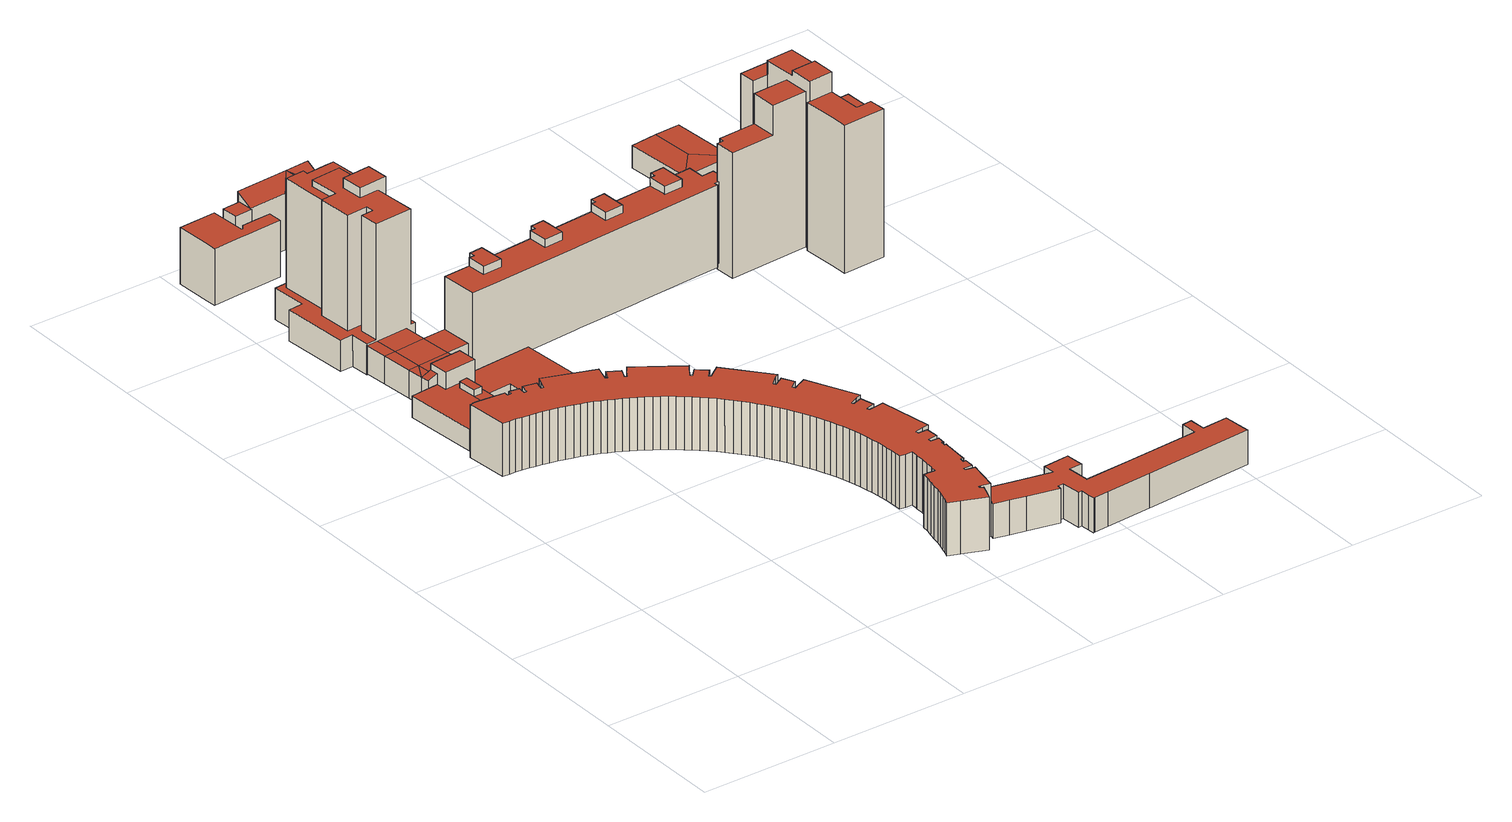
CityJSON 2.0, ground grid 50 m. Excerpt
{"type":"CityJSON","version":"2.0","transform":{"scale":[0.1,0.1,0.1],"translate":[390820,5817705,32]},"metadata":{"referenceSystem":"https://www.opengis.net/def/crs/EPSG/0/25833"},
"CityObjects":{
"building1":{"type":"Building","attributes":{"function":"1169","roofType":"1130","measuredHeight":11.69},"address":[{"locality":"Berlin","thoroughfareNumber":"3","thoroughfareName":"Friedrichstr."}],"geometry":[{"type":"MultiSurface","lod":"2","boundaries":[[[0,1,2,3]],[[4,5,6,7]],[[8,2,1,9]],[[10,7,0,11]],[[12,8,9,13]],[[11,0,3,14]],[[6,15,9,1]],[[7,6,1,0]],[[16,17,18,19]],[[20,21,22,17]],[[17,22,23,18]],[[21,24,25,22]],[[22,25,26,23]],[[18,23,27,28]],[[27,23,29]],[[29,23,26]],[[30,31,32,29]],[[26,25,3,2]],[[19,18,6,5]],[[30,29,8,12]],[[28,27,9,15]],[[21,20,10,11]],[[24,21,11,14]],[[25,24,14,3]],[[31,30,12,13]],[[18,28,15,6]],[[16,19,5,4]],[[29,26,2,8]],[[32,27,29]],[[32,31,13,9]],[[20,17,7,10]],[[17,16,4,7]]],"semantics":{"surfaces":[{"type":"GroundSurface"},{"type":"RoofSurface"},{"type":"WallSurface"}],"values":[0,0,0,0,0,0,0,0,1,1,1,1,1,1,1,1,1,2,2,2,2,2,2,2,2,2,2,2,2,2,2,2]}}]},
"building2":{"type":"Building","attributes":{"function":"1165","roofType":"1000","measuredHeight":13.89},"address":[{"locality":"Berlin","thoroughfareNumber":"2","thoroughfareName":"Friedrichstr."},{"locality":"Berlin","thoroughfareNumber":"1","thoroughfareName":"Friedrichstr."}],"geometry":[{"type":"MultiSurface","lod":"2","boundaries":[[[33,34,35,36,37,38,39,40,41,42,43,44,45,46,47,48,49,50,51,52,53,54,55,56,57,58,59]],[[60,61,62,53,52,51,50,49,48,63,45,44,43,42,41,40,39,38,37,64,65,66,67,68,69,70]],[[71,72,73,74]],[[75,76,77,78,79,80,81,82]],[[83,84,85,86]],[[78,87,76,75,88,89,90,91,92,93,94,95,96,97,79]],[[98,99,100,101]],[[102,103,104,105,106,107,108,109,110,111,112,113,114,115,116]],[[66,95,94,117,67]],[[87,74,73,76]],[[34,84,83,104,35]],[[56,55,109,108]],[[104,83,86,105]],[[58,106,105,59]],[[45,63,114,113,82,81,80,103,102,46]],[[79,97,118,64,37,36,35,104,103,80]],[[33,85,84,34]],[[64,118,97,96,65]],[[56,108,107,57]],[[67,117,94,93,119,68]],[[57,107,106,58]],[[111,120,101,100,121,112]],[[61,60,90,89,99,98,122,123]],[[48,115,114,63]],[[46,102,116,47]],[[77,72,71,78]],[[70,124,91,90,60]],[[59,105,86,85,33]],[[98,101,120,111,110,109,55,54,53,62,61,123,122]],[[47,116,115,48]],[[65,96,95,66]],[[78,71,74,87]],[[112,121,100,99,89,88,75,82,113]],[[76,73,72,77]],[[69,68,119,93,92,91,124,70]]],"semantics":{"surfaces":[{"type":"GroundSurface"},{"type":"RoofSurface"},{"type":"WallSurface"}],"values":[0,0,1,1,1,1,1,1,2,2,2,2,2,2,2,2,2,2,2,2,2,2,2,2,2,2,2,2,2,2,2,2,2,2,2]}}]},
"building3":{"type":"Building","attributes":{"function":"1231","roofType":"1000","measuredHeight":18.79},"address":[{"locality":"Berlin","thoroughfareNumber":"11","thoroughfareName":"Mehringplatz"},{"locality":"Berlin","thoroughfareNumber":"10","thoroughfareName":"Mehringplatz"},{"locality":"Berlin","thoroughfareNumber":"9","thoroughfareName":"Mehringplatz"},{"locality":"Berlin","thoroughfareNumber":"8","thoroughfareName":"Mehringplatz"},{"locality":"Berlin","thoroughfareNumber":"7","thoroughfareName":"Mehringplatz"},{"locality":"Berlin","thoroughfareNumber":"6","thoroughfareName":"Mehringplatz"},{"locality":"Berlin","thoroughfareNumber":"7","thoroughfareName":"Brandesstr."}],"geometry":[{"type":"MultiSurface","lod":"2","boundaries":[[[125,126,127,128,129,130,131,132,133,134,135,136,137,138,139,140,141,142,143,144,145,146,147,148,149,150,151,152,153,154,155,156,157,158,159,160,161,162,163,164,165,166,167,168,169,170,171,172,173,174,175,176,177,178,179,180,181,182,183,184,185,186,187,188,189,190,191,192,193,194,195,196,197,198,199,200,201,202,203,204,205,206,207,208,209,210,211,212,213,214,215,216,217,218,219,220,221,222,223,224,225,226,227,228,229,230,231,232,233,234,235,236,237,238,239,240,241,242,243,244,245,246,247,248,249,250,251,252,253,254,255,256,257,258,259,260,261,262,263,264,265,266,267,268,269,270,271,272,273,274,275,276,277,278,279,280,281,282,283,284,285,286,287,288,289,290,291,292,293,294,295,296,297,298,299]],[[300,278,277,301]],[[302,262,261,303]],[[304,127,126,305]],[[306,178,177,307]],[[308,174,173,309]],[[310,289,288,311]],[[312,192,191,313]],[[314,194,193,315]],[[316,165,164,317]],[[318,212,211,319]],[[320,268,267,321]],[[322,145,144,323]],[[324,247,246,325]],[[326,295,294,327]],[[328,252,251,329]],[[330,131,130,331]],[[332,158,157,333]],[[334,125,299,335]],[[336,143,142,337]],[[338,189,188,339]],[[340,147,146,341]],[[342,280,279,343]],[[344,187,186,345]],[[346,185,184,347]],[[348,140,139,349]],[[350,256,255,351]],[[352,156,155,353]],[[354,129,128,355]],[[356,237,236,357]],[[358,166,165,316]],[[359,249,248,360]],[[361,276,275,362]],[[339,188,187,344]],[[335,299,298,363]],[[364,291,290,365]],[[366,244,243,367]],[[368,259,258,369]],[[370,136,135,371]],[[305,126,125,334]],[[311,288,287,372]],[[373,134,133,374]],[[375,263,262,302]],[[371,135,134,373]],[[347,184,183,376]],[[377,285,284,378]],[[379,218,217,380]],[[372,287,286,381]],[[309,173,172,382]],[[303,261,260,383]],[[384,151,150,385]],[[386,175,174,308]],[[387,182,181,388]],[[389,197,196,390]],[[391,176,175,386]],[[392,203,202,393]],[[394,283,282,395]],[[381,286,285,377]],[[380,217,216,396]],[[325,246,245,397]],[[398,201,200,399]],[[400,213,212,318]],[[401,220,219,402]],[[313,191,190,403]],[[390,196,195,404]],[[393,202,201,398]],[[405,225,224,406]],[[307,177,176,391]],[[317,164,163,407]],[[355,128,127,304]],[[408,242,241,409]],[[343,279,278,300]],[[410,266,265,411]],[[412,210,209,413]],[[414,274,273,415]],[[416,205,204,417]],[[301,277,276,361]],[[418,264,263,375]],[[419,141,140,348]],[[360,248,247,324]],[[385,150,149,420]],[[421,221,220,401]],[[362,275,274,414]],[[422,240,239,423]],[[424,250,249,359]],[[363,298,297,425]],[[319,211,210,412]],[[426,180,179,427]],[[382,172,171,428]],[[429,148,147,340]],[[430,169,168,431]],[[432,270,269,433]],[[434,272,271,435]],[[407,163,162,436]],[[437,223,222,438]],[[411,265,264,418]],[[436,162,161,439]],[[438,222,221,421]],[[440,160,159,441]],[[417,204,203,392]],[[345,186,185,346]],[[365,290,289,310]],[[442,208,207,443]],[[331,130,129,354]],[[444,231,230,445]],[[446,296,295,326]],[[397,245,244,366]],[[447,238,237,356]],[[448,292,291,364]],[[413,209,208,442]],[[439,161,160,440]],[[415,273,272,434]],[[425,297,296,446]],[[449,227,226,450]],[[441,159,158,332]],[[378,284,283,394]],[[450,226,225,405]],[[396,216,215,451]],[[357,236,235,452]],[[399,200,199,453]],[[388,181,180,426]],[[367,243,242,408]],[[431,168,167,454]],[[323,144,143,336]],[[454,167,166,358]],[[433,269,268,320]],[[428,171,170,455]],[[383,260,259,368]],[[337,142,141,419]],[[327,294,293,456]],[[333,157,156,352]],[[457,154,153,458]],[[402,219,218,379]],[[459,232,231,444]],[[420,149,148,429]],[[369,258,257,460]],[[460,257,256,350]],[[435,271,270,432]],[[461,138,137,462]],[[404,195,194,314]],[[349,139,138,461]],[[463,233,232,459]],[[427,179,178,306]],[[409,241,240,422]],[[464,229,228,465]],[[466,253,252,328]],[[376,183,182,387]],[[451,215,214,467]],[[374,133,132,468]],[[469,206,205,416]],[[329,251,250,424]],[[467,214,213,400]],[[456,293,292,448]],[[445,230,229,464]],[[315,193,192,312]],[[353,155,154,457]],[[470,198,197,389]],[[341,146,145,322]],[[452,235,234,471]],[[453,199,198,470]],[[395,282,281,472]],[[471,234,233,463]],[[423,239,238,447]],[[406,224,223,437]],[[462,137,136,370]],[[465,228,227,449]],[[458,153,152,473]],[[473,152,151,384]],[[403,190,189,338]],[[468,132,131,330]],[[321,267,266,410]],[[455,170,169,430]],[[472,281,280,342]],[[443,207,206,469]],[[474,254,253,466]],[[351,255,254,474]],[[425,446,326,327,456,448,364,365,310,311,372,381,377,378,394,395,472,342,343,300,301,361,362,414,415,434,435,432,433,320,321,410,411,418,375,302,303,383,368,369,460,350,351,474,466,328,329,424,359,360,324,325,397,366,367,408,409,422,423,447,356,357,452,471,463,459,444,445,464,465,449,450,405,406,437,438,421,401,402,379,380,396,451,467,400,318,319,412,413,442,443,469,416,417,392,393,398,399,453,470,389,390,404,314,315,312,313,403,338,339,344,345,346,347,376,387,388,426,427,306,307,391,386,308,309,382,428,455,430,431,454,358,316,317,407,436,439,440,441,332,333,352,353,457,458,473,384,385,420,429,340,341,322,323,336,337,419,348,349,461,462,370,371,373,374,468,330,331,354,355,304,305,334,335,363]]],"semantics":{"surfaces":[{"type":"GroundSurface"},{"type":"WallSurface"},{"type":"RoofSurface"}],"values":[0,1,1,1,1,1,1,1,1,1,1,1,1,1,1,1,1,1,1,1,1,1,1,1,1,1,1,1,1,1,1,1,1,1,1,1,1,1,1,1,1,1,1,1,1,1,1,1,1,1,1,1,1,1,1,1,1,1,1,1,1,1,1,1,1,1,1,1,1,1,1,1,1,1,1,1,1,1,1,1,1,1,1,1,1,1,1,1,1,1,1,1,1,1,1,1,1,1,1,1,1,1,1,1,1,1,1,1,1,1,1,1,1,1,1,1,1,1,1,1,1,1,1,1,1,1,1,1,1,1,1,1,1,1,1,1,1,1,1,1,1,1,1,1,1,1,1,1,1,1,1,1,1,1,1,1,1,1,1,1,1,1,1,1,1,1,1,1,1,1,1,1,1,1,1,1,2]}}]},
"building4":{"type":"Building","attributes":{"function":"2121","roofType":"1000","measuredHeight":56.46},"address":[{"locality":"Berlin","thoroughfareNumber":"4","thoroughfareName":"Friedrichstr."}],"geometry":[{"type":"MultiSurface","lod":"2","boundaries":[[[475,476,477,478,479,480,481,482,483,484,485,486,487,488,489,490,491]],[[492,493,494,495,496,497,498,499,500,501,502,503,504,505,506,507,508,509]],[[510,511,512,513,514]],[[515,516,517,518,519,520,521,522,523,524,525,526,527,528,529,530,531,532,533,534,535,536,537,538,539]],[[540,541,542,543]],[[544,545,546,547,548,549,550,551,552,553,554,555,556]],[[553,552,551,550,526,525]],[[486,485,484,483,537,536,535,534,533]],[[491,490,511,510]],[[477,517,516,478]],[[516,515,479,478]],[[483,482,481,480,539,538,537]],[[543,542,492,509,512,511,490,489,557,558]],[[476,518,517,477]],[[524,559,500,499,554,553,525]],[[476,475,491,510,514,506,505,519,518]],[[519,505,504,520]],[[526,550,549,527]],[[479,515,539,480]],[[544,495,494,541,540,560,545]],[[493,492,542,541,494]],[[556,496,495,544]],[[489,488,531,530,529,546,545,560,540,543,558,557]],[[506,514,513,512,509,508,507]],[[527,549,548,528]],[[520,504,503,521]],[[521,503,502,561,522]],[[533,532,487,486]],[[499,498,497,555,554]],[[555,497,496,556]],[[522,561,502,501,523]],[[487,532,531,488]],[[529,528,548,547,546]],[[523,501,500,559,524]]],"semantics":{"surfaces":[{"type":"GroundSurface"},{"type":"RoofSurface"},{"type":"WallSurface"}],"values":[0,1,1,1,1,1,2,2,2,2,2,2,2,2,2,2,2,2,2,2,2,2,2,2,2,2,2,2,2,2,2,2,2,2]}}]},
"building5":{"type":"Building","attributes":{"function":"1231","roofType":"1000","measuredHeight":20.39},"address":[{"locality":"Berlin","thoroughfareNumber":"9","thoroughfareName":"Friedrichstr."}],"geometry":[{"type":"MultiSurface","lod":"2","boundaries":[[[562,563,564,565,566,567,568,569,570,571,572,573,574,575,576,577]],[[578,579,580,581,582,583,584,585,586,587,588,589,590]],[[591,592,593,594]],[[595,596,597,598]],[[569,599,579,578,570]],[[590,589,588,573,572,571]],[[566,600,591,594,601,567]],[[592,591,600,566,565,564,602,581,580,597,596]],[[568,567,601,594,593,595,598]],[[583,582,581,602,564,563,562]],[[568,598,597,580,579,599,569]],[[570,578,590,571]],[[595,593,592,596]],[[574,573,588,587,575]],[[587,586,585,584,583,562,577,576,575]]],"semantics":{"surfaces":[{"type":"GroundSurface"},{"type":"RoofSurface"},{"type":"WallSurface"}],"values":[0,1,1,1,2,2,2,2,2,2,2,2,2,2,2]}}]},
"building6":{"type":"Building","attributes":{"function":"1231","roofType":"1130","measuredHeight":23.76},"address":[{"locality":"Berlin","thoroughfareNumber":"9","thoroughfareName":"Friedrichstr."}],"geometry":[{"type":"MultiSurface","lod":"2","boundaries":[[[603,604,605,606]],[[607,608,609,610]],[[604,603,611,612,613]],[[614,611,603,615]],[[612,611,616,617]],[[618,619,611,614]],[[613,612,620,621,622,623]],[[618,610,609,624,625,619]],[[626,627,615,603,606,628,629]],[[630,631,614,615,627,626]],[[632,608,607,633]],[[634,605,604,613,623,635,636]],[[617,637,621,620,612]],[[638,639,640,641,616,611,619,625,624,609,608,632,642,643]],[[633,607,610,618,614,631,630]],[[637,617,616,641,640,639]],[[629,628,606,605,634,636]],[[637,639,638,643,642,632,633,630,626,629,636,635,623,622,621]]],"semantics":{"surfaces":[{"type":"RoofSurface"},{"type":"WallSurface"},{"type":"GroundSurface"}],"values":[0,0,0,0,0,0,1,1,1,1,1,1,1,1,1,1,1,2]}}]},
"building7":{"type":"Building","attributes":{"function":"1341","roofType":"1000","measuredHeight":32.59},"address":[{"locality":"Berlin","thoroughfareNumber":"108","thoroughfareName":"Lindenstr."},{"locality":"Berlin","thoroughfareNumber":"109","thoroughfareName":"Lindenstr."},{"locality":"Berlin","thoroughfareNumber":"110","thoroughfareName":"Lindenstr."},{"locality":"Berlin","thoroughfareNumber":"111","thoroughfareName":"Lindenstr."},{"locality":"Berlin","thoroughfareNumber":"107","thoroughfareName":"Lindenstr."}],"geometry":[{"type":"MultiSurface","lod":"2","boundaries":[[[644,645,646,647]],[[648,649,650,651]],[[652,653,654,655]],[[656,657,658,659,660,652,655,661]],[[662,663,664,665]],[[666,667,668,669]],[[670,666,669,671,672,673,674,675,676,677,678,679]],[[647,646,680,681]],[[682,683,684,685,686,650,687,688,689]],[[690,691,692,693]],[[684,683,694,695]],[[696,697,698,699,700,701]],[[702,703,704,705,706,707,708,709]],[[710,711,712,713,714,715]],[[716,717,718,719,715,714,713,720,721,722,723,724,725,726,727,728,729,730,731,732,733,734,735]],[[736,660,659,658,657,737,738,739,740,741,742]],[[743,744,745,746,747,748]],[[707,749,750,708]],[[751,752,753,754,755]],[[756,750,749,757]],[[745,758,649,648,759,746]],[[760,761,762,763,764,765,766,767,768,769]],[[701,700,699,770,771]],[[772,773,756,757,774,775]],[[771,770,776,777]],[[778,779,752,751]],[[761,760,780,781]],[[782,783,784,785,786]],[[673,672,783,782]],[[739,738,663,662]],[[787,788,789,656,661]],[[790,791,792,702,709]],[[793,794,689,688,687]],[[795,796,797,798,799]],[[800,706,705,704,703,801,802,803,804,779,778]],[[805,806,807,794,793]],[[808,695,694,809,810]],[[811,812,813,786,785,784,665,664,789,788,787]],[[803,802,691,690]],[[729,728,727,814,764,763,762]],[[651,650,686,698,697]],[[812,815,816,817,818,813]],[[668,667,766,765]],[[777,776,819,820]],[[821,822,679,678,677]],[[769,768,767,822,821]],[[823,824,825,826,781,780,827,828,829]],[[816,654,653,817]],[[742,741,796,795]],[[823,829,676,675]],[[681,680,712,711,710]],[[830,772,775,799,798,797,693,692,792,791,790]],[[820,819,645,644]],[[831,743,748,755,754,753,810,809,807,806,805]],[[720,713,712,680,646,645,819,776,770,699,698,686,685,684,695,808,810,753,752,779,804,803,690,693,797,796,741,740,739,662,665,784,783,672,671,669,668,765,764,814,727,726,725,724,723,722,721]],[[654,816,815,812,811,787,661,655]],[[676,829,828,827,780,760,769,821,677]],[[650,649,758,745,744,743,831,805,793,687]],[[794,807,809,694,683,682,689]],[[750,756,773,772,830,790,709,708]],[[667,666,670,679,822,767,766]],[[702,792,692,691,802,801,703]],[[656,789,664,663,738,737,657]],[[775,774,757,749,707,706,800,778,751,755,748,747,746,759,648,651,697,696,701,771,777,820,644,647,681,710,715,719,718,717,716,735,734,733,732,731,730,729,762,761,781,826,825,824,823,675,674,673,782,786,813,818,817,653,652,660,736,742,795,799]]],"semantics":{"surfaces":[{"type":"WallSurface"},{"type":"RoofSurface"},{"type":"GroundSurface"}],"values":[0,0,0,0,0,0,0,0,0,0,0,0,0,0,0,0,0,0,0,0,0,0,0,0,0,0,0,0,0,0,0,0,0,0,0,0,0,0,0,0,0,0,0,0,0,0,0,0,0,0,0,0,0,0,1,1,1,1,1,1,1,1,1,2]}}]},
"building8":{"type":"Building","attributes":{"function":"1372","roofType":"1000","measuredHeight":14.03},"address":[{"locality":"Berlin","thoroughfareNumber":"5","thoroughfareName":"Mehringplatz"}],"geometry":[{"type":"MultiSurface","lod":"2","boundaries":[[[832,833,834,835]],[[836,837,838,839]],[[840,841,842,843]],[[844,845,846,847]],[[848,849,850,851]],[[843,842,852,853]],[[854,855,856,857]],[[858,859,860,861]],[[862,863,864,865]],[[847,846,866,867]],[[867,866,863,862]],[[868,869,870,871]],[[872,873,874,875]],[[871,870,833,832]],[[853,852,876,877]],[[861,860,878,879]],[[877,876,859,858]],[[880,881,882,883]],[[884,885,886,887]],[[887,886,845,844]],[[839,838,849,848]],[[835,834,885,884]],[[888,889,890,891]],[[875,874,892,893]],[[891,890,837,836]],[[893,892,881,880]],[[865,864,841,840]],[[883,882,894,895]],[[895,894,889,888]],[[879,878,855,854]],[[851,850,869,868]],[[857,856,873,872]],[[880,883,895,888,891,836,839,848,851,868,871,832,835,884,887,844,847,867,862,865,840,843,853,877,858,861,879,854,857,872,875,893]],[[873,856,855,878,860,859,876,852,842,841,864,863,866,846,845,886,885,834,833,870,869,850,849,838,837,890,889,894,882,881,892,874]]],"semantics":{"surfaces":[{"type":"WallSurface"},{"type":"RoofSurface"},{"type":"GroundSurface"}],"values":[0,0,0,0,0,0,0,0,0,0,0,0,0,0,0,0,0,0,0,0,0,0,0,0,0,0,0,0,0,0,0,0,1,2]}}]},
"building9":{"type":"Building","attributes":{"function":"1341","roofType":"1000","measuredHeight":60.73},"address":[{"locality":"Berlin","thoroughfareNumber":"112","thoroughfareName":"Lindenstr."}],"geometry":[{"type":"MultiSurface","lod":"2","boundaries":[[[896,897,898,899,900]],[[901,902,903,904,905,906,907,908]],[[909,910,911,912,913]],[[914,915,916,917,918,919]],[[920,921,922,923,924,925,926,927,928]],[[929,930,931,932]],[[933,934,935,936]],[[937,938,939,900,899,898,940,941,942,943,944,910,929,932,928,927]],[[945,915,914,946]],[[947,926,925,948]],[[949,913,912,919,918,917]],[[950,917,916,951]],[[952,953,921,920,954]],[[934,955,956,957,958,959,906,905,935]],[[960,907,906,959]],[[931,930,909,913,949,917,950,957,956,955,934,933,961,962,963,964,954,920,965,966]],[[923,922,921,953,952,967,968]],[[938,937,927,926,947]],[[909,930,929,910]],[[963,962,961,933,936,902,901,969,970,964]],[[971,908,907,960]],[[972,946,914,919,912,911,973,974]],[[975,896,900,939]],[[940,898,897,976]],[[910,944,943,942,941,974,973,911]],[[936,935,905,904,903,902]],[[951,916,915,945]],[[976,897,896,975]],[[969,901,908,971]],[[968,948,925,924,923]],[[931,966,965,920,928,932]],[[970,969,971,960,959,958,957,950,951,945,946,972,974,941,940,976,975,939,938,947,948,968,967,952,954,964]]],"semantics":{"surfaces":[{"type":"RoofSurface"},{"type":"WallSurface"},{"type":"GroundSurface"}],"values":[0,0,0,0,0,0,0,1,1,1,1,1,1,1,1,1,1,1,1,1,1,1,1,1,1,1,1,1,1,1,1,2]}}]},
"building10":{"type":"Building","attributes":{"function":"2522","measuredHeight":8.45},"address":[{"locality":"Berlin","thoroughfareNumber":"1","thoroughfareName":"Franz-Klühs-Str."}],"geometry":[{"type":"MultiSurface","lod":"2","boundaries":[[[977,978,979,980]],[[978,981,979]],[[982,981,978,977]],[[982,977,980,983,984]],[[979,981,985,986]],[[981,982,984,985]],[[980,979,986,983]],[[984,983,986,985]]],"semantics":{"surfaces":[{"type":"RoofSurface"},{"type":"WallSurface"},{"type":"GroundSurface"}],"values":[0,0,0,1,1,1,1,2]}}]}
},
"vertices":[
[193,2038,28],[202,1926,28],[160,1923,28],[151,2034,28],[395,2053,28],[403,1940,28],[319,1934,28],[311,2047,28],[165,1863,28],[207,1866,28],[304,2131,28],[186,2122,28],[167,1832,28],[209,1835,28],[144,2119,28],[324,1874,28],[395,2053,130],[311,2047,130],[319,1934,130],[403,1940,130],[304,2131,130],[186,2122,130],[193,2038,130],[202,1926,130],[144,2119,130],[151,2034,130],[160,1923,130],[207,1866,130],[324,1874,130],[165,1863,130],[167,1832,130],[209,1835,144],[207,1866,144],
[434,1566,26],[326,1557,26],[325,1572,26],[312,1571,26],[264,1567,26],[258,1649,26],[253,1707,26],[261,1707,26],[259,1737,26],[256,1777,26],[277,1779,26],[283,1709,26],[301,1710,26],[305,1653,26],[430,1663,26],[423,1750,26],[418,1812,26],[327,1804,26],[293,1802,26],[290,1840,26],[288,1872,26],[413,1882,26],[602,1897,26],[627,1581,26],[438,1566,26],[437,1581,26],[433,1581,26],[204,1833,26],[202,1865,26],[249,1868,26],[298,1740,26],[253,1566,26],[249,1517,26],[129,1526,26],[132,1557,26],[122,1556,26],[121,1577,26],[101,1825,26],[253,1707,128],[283,1709,128],[277,1779,128],[247,1776,128],[276,1800,104],[277,1779,104],[283,1709,104],[253,1707,104],[264,1567,104],[312,1571,104],[301,1710,104],[293,1802,104],[325,1572,78],[326,1557,78],[434,1566,78],[433,1581,78],[247,1776,104],[246,1798,104],[207,1795,104],[204,1833,104],[101,1825,104],[121,1577,104],[122,1556,104],[132,1557,104],[129,1526,104],[249,1517,104],[253,1566,104],[202,1865,165],[207,1795,165],[327,1804,165],[321,1874,165],[305,1653,68],[312,1571,68],[325,1572,68],[433,1581,68],[437,1581,68],[438,1566,68],[627,1581,68],[602,1897,68],[413,1882,68],[321,1874,68],[327,1804,68],[293,1802,68],[298,1740,68],[423,1750,68],[430,1663,68],[132,1557,68],[253,1566,68],[122,1556,68],[321,1874,104],[327,1804,104],[202,1865,104],[202,1865,68],[101,1825,68],
[114,1526,25],[114,1529,25],[129,1528,25],[182,1523,25],[230,1519,25],[230,1504,25],[245,1504,25],[245,1518,25],[249,1518,25],[282,1512,25],[280,1485,25],[290,1485,25],[297,1518,25],[345,1508,25],[338,1476,25],[347,1473,25],[359,1502,25],[368,1526,25],[550,1460,25],[542,1434,25],[533,1405,25],[540,1402,25],[557,1435,25],[601,1410,25],[586,1377,25],[595,1373,25],[612,1400,25],[627,1420,25],[787,1309,25],[772,1290,25],[754,1263,25],[761,1257,25],[786,1283,25],[821,1250,25],[798,1224,25],[805,1219,25],[829,1237,25],[850,1251,25],[975,1104,25],[956,1090,25],[931,1068,25],[936,1059,25],[970,1079,25],[994,1037,25],[966,1017,25],[972,1007,25],[998,1020,25],[1022,1031,25],[1107,853,25],[1084,842,25],[1056,829,25],[1059,822,25],[1094,833,25],[1107,783,25],[1075,773,25],[1077,765,25],[1107,768,25],[1134,772,25],[1168,581,25],[1141,577,25],[1114,570,25],[1114,561,25],[1148,560,25],[1151,514,25],[1116,510,25],[1117,500,25],[1147,498,25],[1144,470,25],[1138,471,25],[1137,455,25],[1143,455,25],[1143,449,25],[1142,443,25],[1142,435,25],[1138,386,25],[1137,373,25],[1136,363,25],[1136,357,25],[1136,355,25],[1125,356,25],[1123,340,25],[1134,340,25],[1132,309,25],[1131,304,25],[1100,306,25],[1099,297,25],[1133,290,25],[1127,259,25],[1124,243,25],[1112,182,25],[1078,190,25],[1072,191,25],[1070,183,25],[1082,178,25],[1067,137,25],[1061,120,25],[974,152,25],[933,168,25],[940,187,25],[946,207,25],[952,227,25],[959,251,25],[964,275,25],[969,300,25],[974,324,25],[977,349,25],[996,350,25],[1021,348,25],[1022,363,25],[1023,371,25],[1026,398,25],[1028,424,25],[1029,451,25],[1030,457,25],[1030,479,25],[1005,480,25],[985,482,25],[985,503,25],[984,525,25],[983,547,25],[981,568,25],[979,590,25],[975,613,25],[971,637,25],[967,661,25],[962,684,25],[956,707,25],[950,730,25],[943,753,25],[935,775,25],[927,797,25],[917,822,25],[907,846,25],[896,870,25],[884,894,25],[871,917,25],[859,938,25],[846,959,25],[833,979,25],[819,999,25],[805,1019,25],[789,1039,25],[772,1060,25],[754,1079,25],[736,1099,25],[718,1117,25],[699,1136,25],[681,1152,25],[662,1168,25],[643,1183,25],[623,1198,25],[604,1212,25],[583,1226,25],[563,1239,25],[543,1251,25],[523,1263,25],[502,1274,25],[481,1284,25],[460,1294,25],[440,1303,25],[420,1311,25],[400,1319,25],[379,1326,25],[358,1333,25],[333,1340,25],[307,1347,25],[281,1353,25],[257,1358,25],[234,1362,25],[210,1365,25],[186,1368,25],[163,1371,25],[139,1372,25],[115,1373,25],[103,1527,25],[563,1239,216],[583,1226,216],[846,959,216],[859,938,216],[129,1528,216],[114,1529,216],[1107,783,216],[1094,833,216],[1084,842,216],[1107,853,216],[333,1340,216],[358,1333,216],[1144,470,216],[1147,498,216],[1137,455,216],[1138,471,216],[931,1068,216],[956,1090,216],[1127,259,216],[1133,290,216],[754,1080,216],[772,1060,216],[533,1405,216],[542,1434,216],[975,613,216],[979,590,216],[186,1368,216],[210,1365,216],[950,730,216],[956,707,216],[245,1504,216],[230,1504,216],[821,1250,216],[786,1283,216],[114,1526,216],[103,1527,216],[550,1460,216],[368,1526,216],[1116,510,216],[1151,514,216],[557,1435,216],[540,1402,216],[523,1263,216],[543,1251,216],[1148,560,216],[1114,561,216],[1114,570,216],[1141,577,216],[347,1473,216],[338,1476,216],[917,822,216],[927,797,216],[761,1257,216],[754,1263,216],[230,1519,216],[182,1523,216],[1029,451,216],[1028,424,216],[936,1059,216],[967,661,216],[971,637,216],[604,1212,216],[623,1198,216],[115,1373,216],[281,1353,216],[307,1347,216],[983,547,216],[984,525,216],[884,894,216],[896,870,216],[290,1485,216],[280,1485,216],[379,1326,216],[282,1512,216],[249,1518,216],[833,979,216],[1168,581,216],[420,1311,216],[440,1303,216],[1082,178,216],[1070,183,216],[400,1319,216],[1022,1031,216],[871,917,216],[612,1400,216],[595,1373,216],[1056,829,216],[1134,772,216],[1107,768,216],[1142,443,216],[1143,449,216],[1060,822,216],[1136,355,216],[1136,357,216],[460,1294,216],[481,1284,216],[1072,191,216],[981,568,216],[1136,363,216],[1137,373,216],[1124,243,216],[1061,120,216],[1067,137,216],[1117,500,216],[1143,455,216],[952,227,216],[946,207,216],[975,1104,216],[985,504,216],[985,482,216],[789,1039,216],[805,1019,216],[1099,297,216],[1100,306,216],[643,1183,216],[662,1168,216],[1123,340,216],[1125,356,216],[819,999,216],[359,1502,216],[586,1377,216],[974,152,216],[1005,480,216],[1030,479,216],[962,684,216],[139,1372,216],[1077,765,216],[1075,773,216],[998,1020,216],[601,1410,216],[966,1017,216],[994,1037,216],[718,1117,216],[736,1099,216],[681,1152,216],[699,1136,216],[850,1251,216],[940,187,216],[933,168,216],[829,1237,216],[805,1219,216],[798,1224,216],[1131,304,216],[1132,309,216],[996,350,216],[977,349,216],[163,1371,216],[1030,457,216],[257,1358,216],[964,275,216],[959,251,216],[1078,190,216],[1026,398,216],[1138,386,216],[970,1079,216],[972,1007,216],[234,1362,216],[772,1290,216],[787,1309,216],[1021,348,216],[907,846,216],[345,1508,216],[297,1518,216],[1022,363,216],[974,324,216],[969,300,216],[943,753,216],[1112,182,216],[245,1518,216],[1134,340,216],[1142,435,216],[1023,371,216],[502,1274,216],[627,1420,216],[935,775,216],
[321,2130,23],[145,2117,23],[139,2186,23],[91,2183,23],[72,2426,23],[126,2430,23],[119,2517,23],[117,2537,23],[116,2557,23],[213,2564,23],[319,2572,23],[351,2575,23],[368,2357,23],[336,2355,23],[341,2286,23],[329,2285,23],[341,2132,23],[236,2278,553],[231,2347,553],[230,2358,553],[300,2363,553],[292,2462,553],[182,2453,553],[190,2355,553],[191,2344,553],[133,2339,553],[142,2215,553],[219,2221,553],[221,2193,553],[176,2189,553],[182,2120,553],[321,2130,553],[316,2200,553],[313,2228,553],[309,2284,553],[341,2132,136],[329,2285,136],[309,2284,136],[313,2228,136],[321,2130,136],[72,2426,136],[91,2183,136],[139,2187,136],[145,2117,136],[182,2120,136],[176,2189,136],[221,2193,136],[219,2221,136],[142,2215,136],[133,2339,136],[160,2341,136],[145,2539,136],[215,2544,136],[216,2524,136],[322,2532,136],[335,2366,136],[336,2355,136],[368,2357,136],[351,2575,136],[319,2572,136],[307,2571,136],[213,2564,136],[116,2557,136],[117,2537,136],[126,2430,136],[335,2366,588],[230,2358,588],[236,2278,588],[341,2286,588],[300,2363,530],[335,2366,530],[322,2532,530],[287,2530,530],[216,2524,530],[215,2544,530],[145,2539,530],[147,2519,530],[152,2451,530],[160,2341,530],[191,2344,530],[182,2453,530],[292,2462,530],[341,2286,136],[341,2286,553],[133,2339,530],[335,2366,553],[219,2221,530],
[18,2740,21],[16,2775,21],[8,2906,21],[147,2915,21],[248,2921,21],[252,2861,21],[151,2855,21],[155,2784,21],[159,2784,21],[173,2801,21],[222,2804,21],[281,2807,21],[281,2792,21],[284,2756,21],[194,2751,21],[128,2747,21],[159,2784,225],[156,2784,225],[147,2915,225],[8,2906,225],[16,2776,225],[18,2740,225],[128,2747,225],[158,2748,225],[194,2751,225],[284,2756,225],[281,2807,225],[222,2804,225],[173,2801,225],[248,2921,225],[183,2917,225],[186,2857,225],[252,2861,225],[186,2857,190],[183,2917,190],[147,2915,190],[151,2855,190],[155,2784,190],[248,2921,190],[252,2861,190],[8,2906,190],
[451,2822,260],[454,2771,260],[584,2779,260],[581,2831,260],[606,2889,129],[601,2951,129],[530,2946,129],[534,2884,129],[443,2941,260],[391,2875,227],[398,2767,227],[503,2882,227],[507,2826,227],[248,2928,260],[252,2866,227],[534,2884,227],[530,2946,260],[391,2875,129],[391,2875,22],[395,2819,22],[398,2767,22],[530,2946,209],[530,2946,227],[507,2826,22],[507,2826,197],[581,2831,183],[581,2831,22],[503,2882,22],[503,2882,129],[601,2951,22],[606,2889,22],[584,2779,183],[454,2771,22],[584,2779,22],[252,2866,22],[387,2937,22],[248,2928,22],[248,2928,145],[248,2928,227],[530,2946,22],[499,2944,22],
[1475,2027,24],[1475,2027,321],[1445,2025,321],[1445,2025,24],[1307,2158,24],[1307,2158,70],[1302,2117,70],[1302,2117,24],[811,2102,24],[814,2125,24],[814,2125,70],[811,2102,70],[762,2098,350],[812,2102,350],[812,2102,321],[812,2102,70],[812,2102,24],[762,2098,70],[749,2007,321],[749,2007,350],[744,2077,350],[744,2077,321],[569,1994,350],[499,1989,350],[499,1989,321],[569,1994,321],[564,2064,350],[568,2004,321],[565,2050,321],[565,2050,24],[564,2064,24],[563,2080,24],[563,2080,70],[562,2084,70],[562,2084,321],[562,2084,350],[1446,2008,321],[1446,2008,24],[1302,2117,350],[1307,2047,350],[1307,2047,321],[1306,2057,321],[1302,2117,321],[1301,2137,70],[1301,2137,321],[1301,2137,350],[997,2025,321],[997,2025,350],[992,2095,350],[992,2095,321],[1237,2042,350],[1237,2042,321],[1394,2109,24],[1393,2124,24],[1393,2124,321],[1397,2064,321],[1397,2064,70],[1397,2064,24],[1008,2116,350],[1060,2120,350],[1060,2120,321],[1060,2120,70],[1060,2120,24],[1058,2120,24],[1058,2120,70],[1008,2116,70],[1401,2004,24],[1401,2004,70],[1401,2004,321],[1402,1991,321],[1402,1991,70],[1402,1991,24],[912,1956,24],[1071,1967,24],[1086,1968,24],[1327,1986,24],[1086,1968,321],[1071,1967,321],[841,1951,321],[823,1949,321],[592,1933,321],[573,1931,321],[504,1926,321],[405,1919,321],[405,1919,70],[405,1919,24],[417,1920,24],[573,1931,24],[592,1933,24],[665,1938,24],[823,1949,24],[841,1951,24],[814,2082,24],[814,2082,350],[819,2012,350],[819,2012,321],[818,2022,321],[815,2068,321],[815,2068,24],[1176,2108,70],[1179,2128,70],[1185,2174,70],[1185,2174,24],[1179,2128,24],[1176,2108,24],[1061,2141,24],[1061,2141,70],[1078,2087,24],[1078,2087,321],[1077,2101,321],[1077,2101,70],[1077,2101,24],[938,2157,70],[938,2157,24],[1299,2159,70],[1299,2159,24],[435,2055,70],[435,2055,24],[395,2052,24],[395,2052,70],[395,2052,321],[494,2059,321],[494,2059,350],[514,2060,350],[514,2060,321],[514,2060,70],[1442,2067,321],[1442,2067,24],[930,2090,70],[932,2111,70],[932,2111,24],[930,2090,24],[1444,2040,321],[1444,2040,24],[1062,2085,24],[1062,2085,321],[443,2120,70],[443,2120,24],[583,2051,24],[583,2051,321],[582,2065,321],[582,2065,70],[582,2065,24],[764,2078,70],[764,2078,321],[764,2078,350],[1010,2096,70],[1010,2096,321],[1010,2096,350],[1251,2134,70],[1251,2134,350],[833,2069,24],[833,2069,321],[832,2083,321],[832,2083,70],[832,2083,24],[1061,2100,24],[1061,2100,350],[1066,2030,350],[1066,2030,321],[1066,2040,321],[1252,2114,70],[1252,2114,321],[1252,2114,350],[1237,2052,321],[1232,2112,350],[1232,2112,321],[744,2077,70],[682,2072,70],[682,2072,24],[397,2037,321],[685,2093,70],[691,2141,70],[691,2141,24],[685,2093,24],[1474,2042,321],[1474,2042,24],[512,2080,70],[512,2080,350],[566,2104,24],[561,2105,24],[510,2111,24],[490,2114,24],[510,2111,70],[561,2105,70],[566,2104,70],[992,2095,70],[1232,2112,70],
[1607,22,153],[1607,22,28],[2006,51,28],[2006,51,153],[1361,60,153],[1361,60,28],[1374,61,28],[1374,61,153],[1423,190,153],[1423,190,28],[1471,193,28],[1471,193,153],[1899,201,153],[1899,201,28],[1864,198,28],[1864,198,153],[1376,29,153],[1376,29,28],[1378,6,28],[1378,6,153],[1466,259,28],[1466,259,153],[1181,248,153],[1181,248,28],[1127,259,28],[1127,259,153],[1372,208,153],[1372,208,28],[1351,212,28],[1351,212,153],[1600,122,153],[1600,122,28],[1430,110,28],[1430,110,153],[1869,140,28],[1869,140,153],[1385,7,153],[1385,7,28],[1436,10,28],[1436,10,153],[1124,243,153],[1124,243,28],[1112,182,28],[1112,182,153],[1369,250,28],[1369,250,153],[1239,235,28],[1239,235,153],[1162,151,153],[1162,151,28],[1218,139,28],[1218,139,153],[1997,150,153],[1997,150,28],[1904,143,28],[1904,143,153],[1334,129,153],[1334,129,28],[1354,130,28],[1354,130,153],[1108,162,28],[1108,162,153],[1331,114,28],[1331,114,153],
[1898,1849,483],[1892,1972,483],[1803,1967,483],[1805,1939,483],[1810,1844,483],[1420,1937,456],[1584,1946,456],[1581,2011,456],[1580,2020,456],[1579,2039,456],[1441,2031,456],[1442,2013,456],[1416,2011,456],[1710,2018,593],[1800,2023,593],[1809,2023,593],[1802,2143,593],[1704,2138,593],[1799,2202,540],[1642,2194,540],[1646,2134,540],[1704,2138,540],[1794,2142,540],[1802,2143,540],[1715,1934,538],[1706,1934,538],[1713,1814,538],[1716,1753,538],[1814,1758,538],[1872,1761,538],[1868,1822,538],[1811,1819,538],[1805,1939,538],[1800,2023,611],[1710,2018,611],[1715,1934,611],[1805,1939,611],[1714,1953,565],[1709,2046,565],[1579,2039,565],[1584,1946,565],[1811,1819,483],[1811,1819,4],[1810,1844,4],[1803,1967,4],[1800,2023,4],[1800,2023,483],[1800,2023,538],[1800,2023,540],[1642,2194,4],[1799,2202,4],[1868,1822,4],[1872,1761,4],[1704,2138,565],[1704,2138,4],[1646,2134,4],[1706,1934,4],[1706,1934,483],[1715,1934,4],[1709,2046,540],[1709,2046,456],[1709,2046,4],[1579,2039,4],[1441,2031,4],[1442,2013,4],[1714,1953,538],[1714,1953,483],[1714,1953,456],[1714,1953,4],[1715,1934,565],[1715,1934,593],[1713,1814,4],[1716,1753,4],[1420,1937,4],[1584,1946,4],[1416,2011,4],[1802,2143,4],[1809,2023,540],[1809,2023,4],[1898,1849,4],[1892,1972,4],
[1640,2633,110],[1651,2478,110],[1753,2391,108],[1734,2640,108],[1564,2377,108],[1545,2626,108],[1734,2640,27],[1545,2626,27],[1564,2377,27],[1753,2391,27]
]}
